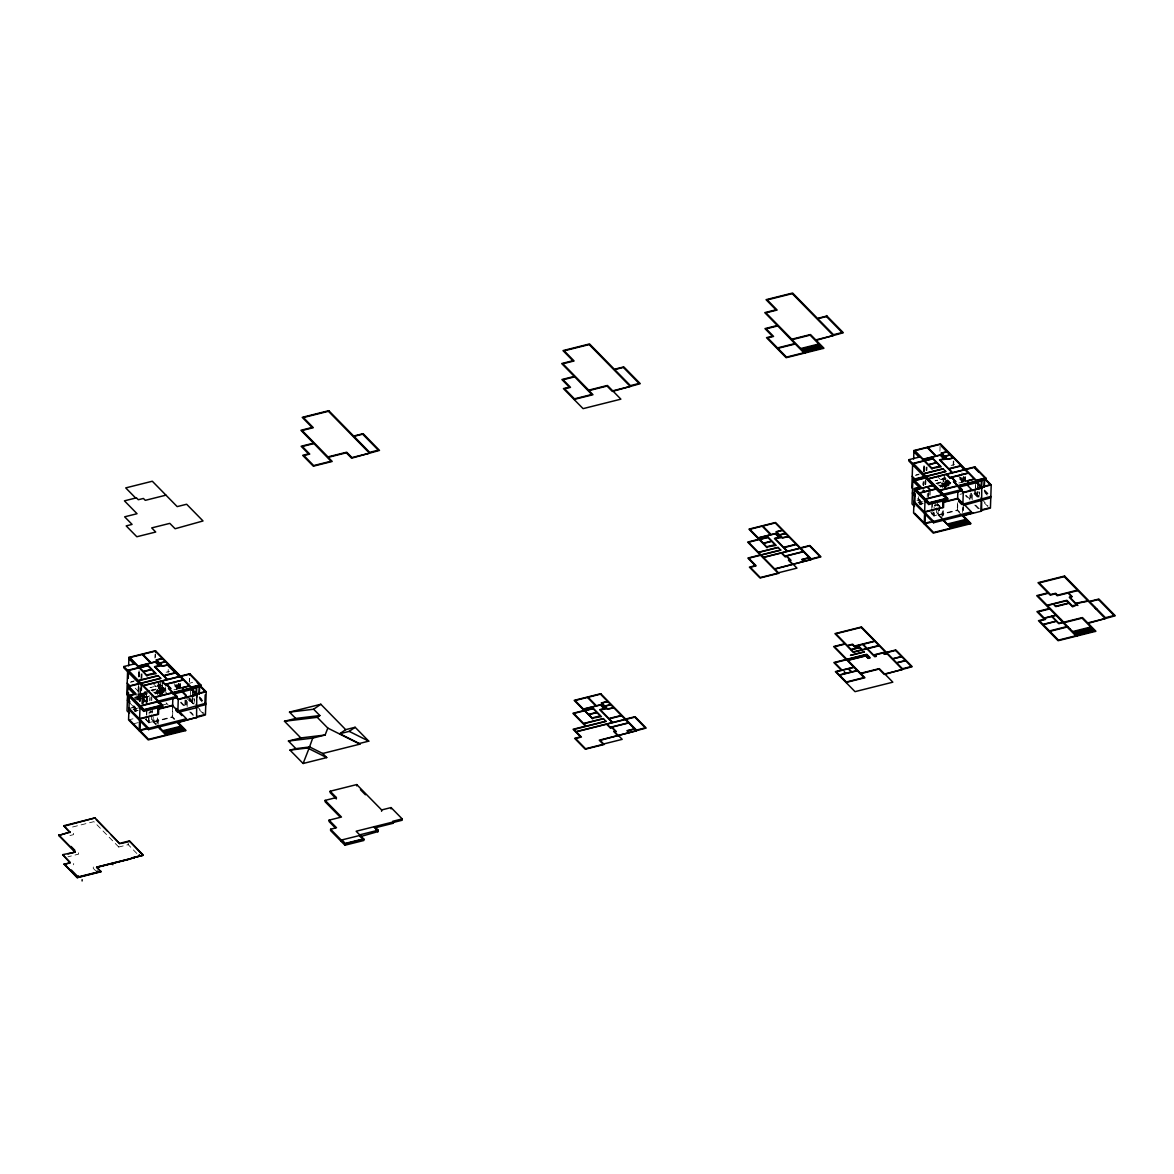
<?xml version="1.0" encoding="UTF-8"?>
<svg xmlns="http://www.w3.org/2000/svg" width="1174" height="1174" viewBox="0 0 1174 1174"><rect width="100%" height="100%" fill="white"/><g stroke="black" fill="none" stroke-linecap="round" stroke-linejoin="round"><path stroke-width="0.75" stroke-dasharray="5 3.75" d="M73.536 833.32L73.492 834.655L67.065 836.255M73.639 864.827L73.683 863.506M78.643 852.808L78.599 854.129L67.975 856.8M93.304 866.999L93.26 868.334L95.622 870.741M136.844 853.483L128.201 844.664L118.75 847.026L118.794 845.706M128.201 844.664L128.245 843.328M134.555 710.387L134.672 706.939L132.251 704.473M134.761 710.593L134.863 706.704L132.383 704.165M135.905 711.752L136.023 708.304L134.878 707.144M137.974 698.104L138.077 694.656L144.71 701.406M138.048 692.044L138.209 686.863M138.547 677.031L138.708 672.115M137.989 700.291L138.092 697.004L139.545 698.486M138.899 675.71L139.119 669.151M138.385 700.188L138.4 694.964L146.207 693.012M138.737 683.84L138.459 692.455L140.322 694.362M139.134 676.884L139.295 671.968M138.826 691.838L139.002 686.673M139.339 676.679L139.442 673.465M139.442 701.759L140.146 694.538M139.823 701.67L140.249 683.606M139.911 701.421L140.66 684.016M140.132 701.304L140.249 697.855M147.043 694.186L140.41 695.844L140.792 684.369M140.997 678.792L141.262 670.589M146.515 702.067L140.616 696.065L140.997 684.589M141.364 677.471L141.467 674.184M141.672 685.264L141.291 696.74L146.266 695.507M141.907 678.777L142.069 673.861M141.878 685.484L141.496 696.96L146.368 695.742M141.819 703.725L142.157 693.893L145.253 697.048L145.092 701.964M142.215 703.622L142.553 693.79L145.649 696.96L145.488 701.876M142.48 702.199L142.641 693.511L142.612 704.165M143.199 703.123L143.522 693.276L143.404 703.329M143.595 702.14L144.197 695.478L143.991 702.037M146.207 700.746L146.471 692.543L135.935 695.184M146.192 704.312L146.677 692.748L138.752 694.744M146.501 704.635L146.471 695.712M146.882 701.788L146.838 696.652M146.721 709.962L146.383 720.308L145.297 719.192M146.926 710.182L146.589 720.513L148.907 722.891L153.046 721.849L156.92 725.811M147.63 702.272L147.763 692.22M148.452 722.406L148.731 713.792M148.907 722.891L149.186 711.972M149.626 700.834L149.729 697.561M151.607 714.79L151.431 719.956L153.031 721.584L149.098 722.582L149.215 719.134M150.903 700.511L151.006 697.239M150.844 713.014L151.02 707.834M151.754 700.629L151.916 695.712M152.444 712.867L152.561 709.419M154.924 658.027L155.041 654.461M153.046 721.849L153.266 714.702M155.291 657.411L155.408 653.845M174.691 718.914L172.593 716.756L153.882 721.452L153.985 718.004M156.113 723.976L154.088 721.922L154.264 716.742M157.169 693.291L157.287 689.842M157.477 693.599L157.595 690.165L152.723 691.383M157.712 694.861L157.874 689.696L152.4 691.06M151.241 690.371L158.138 688.654L158.094 683.517M156.978 724.079L157.213 717.197M161.748 695.815L158.226 692.234L158.519 683.62M157.448 722.788L157.683 715.891M158.916 683.517L158.622 692.132L166.429 690.18M158.182 724.314L158.475 715.7M159.591 684.295L159.326 692.484L161.763 694.964M159.444 694.685L159.781 683.987M160.148 684.662L159.928 691.222L163.025 694.392M159.972 693.438L160.324 686.188L162.687 685.601L162.467 692.484M160.354 693.35L160.633 681.037M161.469 693.203L162.041 687.935M161.807 693.335L162.144 683.503M161.997 693.027L162.32 683.18M163.083 692.748L163.303 686.188M163.876 692.807L164.199 682.975M165.314 686.819L165.196 690.107L165.695 686.717M168.117 672.731L168.234 669.459M174.324 719.53L172.211 717.373L172.549 707.042M172.593 716.756L172.93 706.425M176.658 689.534L176.819 684.603M177.054 689.432L177.215 684.515M178.11 687.626L178.228 684.339M178.243 688.947L178.404 684.031M178.653 683.224L178.492 688.155L173.943 683.503M178.903 688.566L179.079 683.65M179.226 688.889L179.387 683.972M179.96 688.903L180.136 683.972M180.414 688.404L180.576 683.488M185.022 700.042L184.788 706.939L180.473 702.536M185.639 705.016L185.918 696.402M186.461 705.075L186.622 699.909M187.18 706.601L187.414 699.704M189.308 682.079L189.41 678.792M189.586 681.61L189.689 678.337M190.687 689.666L190.364 699.499L193.211 698.779L190.159 699.293M192.36 698.897L192.257 702.184L192.947 698.75M194.664 698.794L193.901 703.872L194.077 698.941M918.332 499.948L918.45 496.675M919.565 503.529L919.682 500.095L917.261 497.615M919.77 503.749L919.873 499.845L917.393 497.321M920.915 504.908L921.032 501.459L919.888 500.3M923.058 485.185L923.16 481.736M923.498 471.831L923.718 465.271M923.468 485.61L923.586 482.162M923.865 470.495L924.026 465.579M924.085 471.684L924.305 465.124M923.953 481.545L923.835 484.994L920.269 481.355M924.29 471.434L924.496 465.007M924.995 484.231L925.097 480.944M925.303 484.539L925.523 477.994M925.582 484.084L925.699 480.797M926.051 470.304L926.169 467.017M925.787 484.29L925.904 481.017M926.359 470.613L926.477 467.34M926.961 470.29L927.078 467.003M927.225 496.778L927.343 493.491M928.208 496.264L928.311 492.992M928.414 496.485L928.517 493.197M928.986 495.179L929.148 490.262M930.101 495.12L930.263 490.204M931.76 508.489L931.936 503.323M932.009 514.08L932.171 508.914M932.229 507.197L932.347 503.749M933.447 515.562L933.565 512.113M941.93 518.952L938.055 515.004L933.917 516.032L934.137 506.845M936.617 507.931L936.441 513.097L938.041 514.74L934.108 515.724L934.225 512.275M935.062 506.361L935.238 501.181M937.454 506.009L937.571 502.575M939.934 451.183L940.11 445.827M938.055 515.004L938.393 504.659L934.255 505.701M959.701 512.055L957.588 509.912L938.877 514.594L939.112 507.696M942.12 518.145L939.097 515.063L939.449 504.732M942.179 486.432L942.296 482.998M942.487 486.755L942.605 483.306L939.347 484.128M942.707 488.017L942.883 482.852L937.41 484.216M936.25 483.527L943.148 481.795L943.045 478.317M941.988 517.235L942.223 510.338M943.148 481.795L943.25 478.522M946.758 488.971L943.236 485.39L943.47 478.493M942.458 515.929L942.634 510.763M947.359 489.088L943.632 485.288L943.925 476.673M943.25 515.738L943.426 510.573M944.454 487.841L944.718 474.164M944.967 486.594L945.143 477.818M945.114 486.227L945.481 479.095M945.364 486.491L945.202 479.696M946.479 486.344L947.036 481.076M946.816 486.476L947.095 478.64L944.732 479.227L949.942 484.539M947.007 486.168L947.227 479.608M947.477 485.64L947.697 478.743M948.093 485.904L948.299 479.344M948.886 485.963L949.208 476.13M953.127 465.887L953.288 460.956M953.684 464.508L953.802 461.235M961.447 514.828L957.221 510.529L957.558 500.197M957.588 509.912L957.823 503.015M961.667 482.675L961.99 472.843M962.225 477.657L962.064 482.573L964.221 482.03L964.397 477.114M963.252 482.103L963.414 477.187M963.663 476.38L963.502 481.296L957.808 475.499M962.607 512.466L962.783 507.3M963.047 510.118L963.208 504.952M963.913 481.722L964.074 476.805M963.458 510.543L963.575 507.095M964.969 482.044L965.131 477.128M965.424 481.56L965.688 473.357M969.973 494.914L969.797 500.08L965.483 495.692M970.634 498.158L970.81 492.992M971.456 498.216L971.69 491.334M972.189 499.742L972.424 492.86M975.491 482.602L975.168 492.434L978.221 491.935L975.374 492.64L975.697 482.808M977.37 492.053L977.267 495.325L977.957 491.906M979.674 491.95L978.911 497.013L979.072 492.097M951.131 465.403L954.506 464.552M915.984 474.868L919.33 474.032M915.426 475.47L918.626 474.663M166.121 672.247L169.496 671.396M945.011 477.451L945.29 478.244L935.047 480.797L945.598 478.552M130.989 681.712L134.32 680.876M130.417 682.329L133.616 681.522M936.045 483.321L942.942 481.589M938.686 485.669L945.319 484.011M939.317 485.845L950.911 482.94M940.11 486.168L943.236 485.39M943.632 485.288L951.424 483.336M941.21 486.153L944.527 485.332M941.093 486.447L944.776 485.522M940.095 487.093L945.085 485.845L942.605 483.306M958.85 482.984L962.225 482.147M162.085 685.484L159.723 686.086L167.119 693.614M149.318 690.591L144.138 691.897L149.524 690.811M151.035 690.165L158.138 688.654M145.811 692.455L140.689 693.746L135.259 688.199M916.923 500.594L919.873 499.845M189.674 683.297L192.609 682.299M134.511 697.327L139.823 695.991M153.677 692.528L160.31 690.87L162.658 693.262M140.616 696.065L145.884 694.744M154.308 692.689L165.916 689.784M135.069 697.576L140.132 696.314L144.96 701.23M155.115 693.012L158.226 692.234M156.201 693.012L159.517 692.176M918.068 502.193L921.032 501.459M134.467 698.721L139.779 697.385M154.777 693.629L159.767 692.381M155.1 693.937L160.075 692.689L157.595 690.165M136.874 698.633L140.19 697.811L143.874 701.553M918.215 502.956L923.19 501.709M145.253 697.048L139.941 698.383L138.488 696.916M145.649 696.96L149.788 695.918M173.84 689.842L177.215 688.991M135.23 699.821L149.993 696.123M919.521 504.277L922.617 503.499M919.858 504.453L923.234 503.602M960.068 494.313L963.326 493.491M934.445 505.392L937.072 504.732M131.914 707.438L134.863 706.704M129.859 708.348L134.966 707.071M133.058 709.052L136.023 708.304M134.115 709.052L139.442 707.717M133.205 709.8L136.536 708.979M134.511 711.121L137.607 710.343M134.849 711.297L138.224 710.461M163.142 704.87L166.781 703.96M149.436 712.236L152.062 711.576M149.259 712.545L152.018 711.855M939.097 515.063L957.221 510.529M128.568 719.897L133 718.796M133.381 723.815L138.341 722.582M154.088 721.922L172.211 717.373M72.597 826.995L93.876 821.668L118.75 847.026M984.516 489.969L989.565 495.105M984.238 490.424L988.787 495.061M984.472 491.348L986.996 493.931M984.751 492.64L987.158 495.105M959.98 476.952L963.722 480.768M975.374 492.64L979.512 496.866M974.038 491.407L980.349 497.835M981.611 499.111L987.906 505.554M974.919 492.948L978.911 497.013M974.772 493.139L979.586 498.055M984.414 502.971L988.024 506.669M959.936 478.346L962.431 480.885M974.89 493.594L978.5 497.277M959.598 479.007L962.108 481.56M973.95 493.638L977.34 497.101M966.026 495.252L970.59 499.889M975.741 505.158L979.365 508.841M974.743 505.128L979.263 509.736M945.334 479.344L951.175 485.302M938.305 477.363L940.374 479.476M942.883 482.852L945.334 485.346M938.393 504.659L940.33 506.64M937.234 512.906L938.877 514.594M917.349 498.701L919.829 501.239M930.689 512.246L934.108 515.724M931.598 513.669L933.917 516.032M199.507 696.813L202.031 699.396M199.228 697.283L202.632 700.761M199.463 698.207L201.987 700.775M199.741 699.499L202.163 701.949M176.232 685.088L178.712 687.626M189.029 698.251L195.339 704.679M196.601 705.97L204.159 713.689M188.75 698.603L193.901 703.872M189.762 699.998L194.576 704.914M199.404 709.83L203.014 713.513M174.926 685.19L177.421 687.744M189.88 700.438L193.49 704.121M174.588 685.851L177.098 688.404M186.681 698.178L192.345 703.945M181.031 702.096L184.435 705.574M190.746 712.002L193.152 714.467M189.733 711.972L194.253 716.595M160.677 684.985L159.62 684.398L160.28 685.088L150.052 687.656L160.603 685.411L168.352 693.32M160.985 685.308L165.593 690.004M160.324 686.188L165.138 691.09M153.222 683.635L155.76 686.218M157.874 689.696L160.339 692.205M166.136 702.8L167.999 704.708M137.96 693.335L140.41 695.844M152.224 719.75L153.882 721.452M129.859 703.021L134.819 708.083M145.679 719.09L149.098 722.582M947.491 479.99L950.602 483.145L947.491 479.99"/><path stroke-width="1.5" d="M58.7 835.462L69.941 832.087L58.7 835.462L75.048 852.133L67.945 853.909M75.048 852.133L62.648 854.672L70.088 862.831L64.174 864.313L70.088 862.831M69.926 832.645L63.734 825.748L95.05 817.911L119.909 843.842L111.207 834.963M96.928 867.102L134.144 857.783L96.928 867.102L100.949 871.783L77.308 877.712L64.188 863.741M97.339 871.108L97.295 872.443L78.394 877.183L78.438 875.848M82.107 880.97L82.151 879.649M95.05 817.911L63.719 826.32M96.708 872.59L96.752 871.269M112.807 864.754L112.851 863.418M135.127 663.721L123.901 666.524L123.857 667.859L138.943 683.239M126.821 694.847L127.584 671.66M123.901 666.524L140.249 683.195L127.849 686.306L127.027 710.828L129.507 713.352M128.274 678.381L128.465 671.205M128.641 665.849L128.935 657.381L155.511 650.734L180.385 676.092L180.341 677.427L168.337 666.172M128.318 699.278L128.538 692.719M127.849 686.306L135.289 693.893L129.375 695.375L128.568 719.897L148.218 739.943L186.035 730.477L178.272 722.553M142.964 855.347L133.513 857.71L142.964 855.347L129.389 840.907L119.924 843.27M172.989 694.186L192.081 689.402L192.125 688.067L154.909 697.385L162.658 705.31L162.614 706.631L143.712 711.371L143.756 710.035L129.375 695.375M139.354 854.672L139.31 856.007L131.444 857.974M195.398 717.74L148.555 729.612L148.614 728.218L128.949 708.186M155.467 652.054L155.511 650.734M157.727 714.511L157.947 707.951M158.299 702.977L158.446 701.01L176.966 696.373L176.922 697.694L158.402 702.331L162.614 706.631M158.739 707.746L158.519 714.306L139.603 719.046L140.029 706.249L158.945 701.509L158.901 702.83M205.817 703.241L177.876 711.033L172.607 705.647L172.871 697.459M173.37 694.083L173.414 692.748L176.966 696.373M174.412 695.14L174.456 693.819M176.335 697.84L176.379 696.52L172.827 692.909M177.876 711.033L178.257 699.557L176.526 697.796M181.941 715.612L178.624 712.222L178.668 710.842L186.417 718.752L186.373 720.132M189.806 675.05L189.85 673.729L180.385 676.092M191.465 688.756L191.509 687.436L200.959 685.073L200.915 686.394L191.465 688.756L196.425 693.819L205.289 691.603L200.328 686.541M192.419 697.253L193.226 690.561M193.226 692.014L193.387 687.098M193.431 692.22L193.593 687.304M194.18 695.668L194.884 692.249M196.263 694.509L196.484 687.949M176.056 696.564L178.536 699.102L196.454 694.612L196.542 686.306M196.63 697.415L196.748 694.142L206.198 691.779L205.421 714.966L177.494 722.758L185.243 730.668M196.586 717.974L196.748 694.142M199.125 693.79L199.404 685.587M199.331 693.995L199.609 685.807M204.907 703.079L205.186 694.891M381.579 811.263L381.623 809.943L356.749 784.57L330.173 791.232L330.129 792.567L336.322 798.892L336.366 797.557L325.139 800.375L325.095 801.71L340.181 817.089M325.139 800.375L341.487 817.045L329.087 820.156L329.043 821.477L335.236 827.802M329.087 820.156L336.527 827.743L330.613 829.226L330.569 830.546L344.951 845.221L363.867 840.481L363.911 839.146L356.148 831.236L393.363 821.917L393.319 823.238L374.609 827.934M344.951 845.221L344.995 843.886L330.613 829.226M356.705 785.905L356.749 784.57M377.573 831.691L377.617 830.356L374.066 826.745M359.596 835.506L363.001 838.984L345.273 843.416L341.869 839.938L341.223 841.42L341.267 840.085L360.183 835.36L360.139 836.68L378.16 831.544L378.204 830.209L374.653 826.599M391.045 808.901L391.089 807.58L381.623 809.943M392.703 822.607L392.747 821.286L402.198 818.909L402.154 820.244L392.703 822.607L393.319 823.238M920.137 456.862L908.911 459.68L908.867 461L925.215 477.671L912.8 480.782L920.255 488.369L914.341 489.852L928.722 504.512L947.623 499.786L947.667 498.451L939.919 490.541L977.135 481.223L977.091 482.543L958.586 487.181M911.831 488.002L912.594 464.801M925.215 477.671L925.259 476.351L912.844 479.447L912.037 503.969L914.517 506.508M913.651 459.005L913.93 450.537L940.521 443.875L965.395 469.248L965.351 470.569L960.361 465.491M920.255 488.369L920.299 487.049L914.385 488.531L913.577 513.053L933.227 533.099L971.045 523.619L963.282 515.709M914.869 501.503L915.133 493.3M928.722 504.512L928.766 503.191L914.385 488.531M990.768 497.776L963.619 505.378L963.678 503.984L971.426 511.893L971.382 513.287L933.565 522.753L933.609 521.373L913.959 501.327M939.919 490.541L939.875 491.862L942.238 494.283M942.737 507.652L942.957 501.093M943.309 496.132L943.456 494.151L961.976 489.514L961.932 490.849L943.412 495.487L947.623 499.786M943.793 499.258L943.529 507.462L924.613 512.187L925.039 499.39L943.955 494.65L943.911 495.986M990.827 496.397L962.885 504.189L957.602 498.803L957.881 490.615M959.422 488.296L959.466 486.961M961.33 490.996L961.374 489.661L957.837 486.051M962.885 504.189L963.267 492.713L961.535 490.937M965.395 469.248L974.846 466.87L974.802 468.206L978.514 471.977M985.338 479.696L990.298 484.759L981.435 486.975L976.475 481.912L976.519 480.577L985.969 478.214L985.925 479.55L991.208 484.921L990.43 508.122L980.98 510.485L981.361 498.759M977.472 488.766L978.236 483.703M978.294 483.527L978.397 480.239M978.5 483.732L978.602 480.459M979.189 488.824L979.894 485.39M981.273 487.65L981.552 479.462M981.479 487.87L981.758 479.667M970.252 523.824L962.489 515.9L981.596 511.116L981.743 487.298L991.208 484.921M984.135 486.931L984.355 480.386M984.34 487.151L984.619 478.948M309.32 746.781L322.703 753.473L326.739 757.582L303.112 763.496L289.978 750.113L308.175 747.926L309.525 746.987L312.695 738.123L325.11 735.012L327.81 728.1L317.259 717.329L284.49 721.262L300.837 737.932L325.11 735.012M303.112 763.496L308.909 748.674L308.175 747.926M313.634 709.228L319.842 715.553L295.716 718.444L289.508 712.119L313.634 709.228L320.825 704.268L345.699 729.641L355.15 727.278L368.753 741.146L359.303 743.509L339.756 733.735L345.699 729.641M317.259 717.329L319.842 715.553M339.756 733.735L349.206 731.373L355.15 727.278M826.951 316.026L817.5 318.389L792.626 293.03L766.035 299.678L775.97 309.819L764.744 312.622L777.349 325.492L764.949 328.603L772.389 336.19L766.49 337.672L786.14 357.718L823.957 348.238L816.194 340.328L843.343 332.741L826.481 315.557M165.96 495.164L145.282 500.344L143.419 498.451L138.297 499.728L136.433 497.835L124.429 500.843L137.05 513.713L124.635 516.824L132.09 524.411L126.176 525.893L136.83 536.753L155.731 532.027L151.695 527.904L169.819 523.369L175.102 528.74L203.029 520.962L186.637 504.248L177.186 506.61L152.312 481.237L125.721 487.9L135.656 498.025M574.071 399.453L592.987 394.728L588.952 390.604L607.075 386.07L612.344 391.456L640.285 383.663L623.849 366.904L614.384 369.267L589.553 343.938L562.977 350.6L572.897 360.726L561.671 363.544L574.291 376.414L561.891 379.525L569.331 387.112L563.417 388.594L583.082 408.64L620.885 399.16L613.136 391.25M800.697 348.546L818.821 344.011M801.328 349.177L819.437 344.642M801.945 349.823L820.068 345.273M802.561 350.454L820.685 345.904M803.177 351.085L821.301 346.55M803.808 351.716L821.917 347.181M804.425 352.347L822.548 347.812M947.33 451.564L941.02 453.149L942.267 454.411L936.162 455.938L927.842 447.455M947.535 451.77L941.621 453.252L944.527 456.216L950.426 454.734M912.638 463.481L923.865 460.663L913.93 450.537M950.632 454.94L944.732 456.422L947.623 459.372L953.537 457.889M953.743 458.109L940.095 459.944L948.68 468.705L961.08 465.594M162.32 658.423L156.025 659.993L157.257 661.256L151.153 662.796L142.832 654.3M162.526 658.629L156.612 660.111L159.517 663.061L165.417 661.578M127.628 670.325L138.855 667.507L128.935 657.381M165.637 661.798L159.723 663.266L162.614 666.23L168.528 664.748M943.265 468.94L923.571 473.87L928.267 478.684M961.389 465.917L948.988 469.013L952.51 472.608L964.911 469.497L940.242 444.344L914.839 450.699L923.16 459.195L935.575 456.084L927.24 447.602M168.733 664.954L155.085 666.803L163.67 675.549L176.071 672.453L155.232 651.188L129.83 657.557L138.15 666.054L150.565 662.943L142.23 654.446M925.934 476.306L945.642 471.361M927.68 478.816L952.114 472.711L939.494 459.841L943.823 458.755L940.301 455.16L931.833 457.288L941.196 466.826L931.907 468.367L932.141 469.101L924.173 460.986L913.533 463.642L923.366 473.665L943.06 468.734L945.848 471.581L913.754 479.623L921.194 487.21L915.294 488.692L925.317 498.921L943.045 494.489L908.911 459.68M146.897 674.962L154.968 672.937L151.71 669.62L143.639 671.631L147.132 675.945L139.163 667.83L128.538 670.501L138.356 680.509L158.05 675.578L160.853 678.425L141.144 683.371L143.257 685.528L167.104 679.555L154.484 666.685L158.813 665.599L155.306 662.019L146.823 664.132L156.186 673.685L146.911 675.226M158.255 675.798L138.561 680.729L140.924 683.151L160.633 678.22M915.25 490.028L927.166 487.034L930.263 490.204L924.951 491.539L923.102 490.16L924.554 491.627L918.347 493.183M918.552 493.403L936.925 488.868M782.324 530.178L776.014 531.749L777.261 533.025L771.157 534.552L762.821 526.055M782.53 530.384L776.616 531.866L779.507 534.816L785.421 533.334M976.475 481.912L985.925 479.55M938.965 491.701L926.007 477.73M785.626 533.554L779.727 535.036L782.618 537.986L788.532 536.503M924.995 500.726L925.626 499.243L929.045 502.721L946.772 498.29L943.353 494.797M970.135 489.749L970.927 489.543M963.267 492.713L982.374 487.929M788.737 536.709L775.089 538.558L783.674 547.304L796.075 544.208M928.766 503.191L947.667 498.451M942.575 502.178L957.896 498.334L963.164 503.719M766.901 546.717L774.972 544.692L771.714 541.375L763.628 543.401L767.136 547.715L759.167 539.585L748.528 542.256L758.36 552.279L778.054 547.333L780.842 550.18L748.748 558.222L756.188 565.824L750.274 567.306L760.312 577.535L778.039 573.088L747.633 542.08L758.859 539.277L748.924 529.151L775.515 522.489L800.389 547.847L809.84 545.484L820.964 556.828L774.899 569.155L778.934 573.264L760.033 578.004L749.379 567.13L755.293 565.648L747.838 558.061L760.253 554.95M942.781 502.516L957.602 498.803M766.901 546.981L776.19 545.44L766.827 535.887L775.295 533.774L778.817 537.354L774.488 538.44L787.094 551.31L762.674 557.43M139.985 707.57L140.631 706.088L144.035 709.58L161.763 705.134L158.343 701.656M778.259 547.554L758.565 552.484L763.261 557.283M185.125 696.593L185.918 696.402M924.892 511.732L940.668 507.77M178.257 699.557L197.364 694.773M796.383 544.516L783.983 547.627L787.49 551.208L799.905 548.111L775.236 522.944L749.834 529.313L758.155 537.809L770.555 534.698L762.234 526.201M760.928 554.906L780.637 549.975M143.756 710.035L162.658 705.31M157.58 709.023L172.886 705.192M157.771 709.375L172.607 705.647M139.897 718.576L157.419 714.188M924.598 523.296L929.808 521.99M933.609 521.373L971.426 511.893M931.951 521.975L924.231 523.912L924.569 513.581L925.361 513.376L925.009 523.721L933.594 532.468L950.925 528.139L942.34 519.378M982.3 509.633L989.227 507.902M942.766 519.803L952.129 528.359M196.307 706.997L205.773 704.635M962.871 515.283L973.393 512.656M178.624 712.222L196.938 707.629M944.615 521.696L945.408 521.505M947.785 523.927L965.909 519.392M948.416 524.558L966.525 520.023M949.032 525.189L967.156 520.654M949.649 525.82L967.772 521.285M950.265 526.451L968.389 521.916M146.53 728.408L139.589 730.155L133.381 723.815M950.896 527.097L969.005 522.547M186.417 718.752L139.222 730.771L139.559 720.425L140.352 720.234L140.014 730.566L148.599 739.327L165.93 734.983L157.345 726.222M197.291 716.478L204.217 714.746M951.512 527.728L969.636 523.178M157.756 726.647L158.534 726.457M778.45 572.765L796.955 568.128L793.419 564.518M159.62 728.555L160.398 728.35M162.775 730.771L180.899 726.236M163.406 731.417L181.515 726.867M164.022 732.048L182.146 727.498M164.639 732.679L182.762 728.129M165.27 733.31L183.379 728.775M165.886 733.941L184.01 729.406M166.503 734.572L184.626 730.037M289.508 712.119L320.825 704.268M284.49 721.262L295.716 718.444M309.525 746.987L295.877 748.63L288.422 741.029L300.837 737.932M289.978 750.113L295.877 748.63M322.703 753.473L359.919 744.14L359.303 743.509M607.56 701.392L601.249 702.962L602.497 704.224L596.392 705.765L588.071 697.268M607.765 701.597L601.851 703.079L604.757 706.029L610.656 704.547M610.862 704.767L604.962 706.249L607.853 709.199L613.767 707.717M613.973 707.922L600.325 709.771L608.91 718.517L621.31 715.421M851.238 649.501L855.963 648.327L852.339 644.629L847.613 645.817L853.322 651.878L866.706 648.518L862.67 644.409M851.253 649.765L859.72 647.637L861.789 649.75M603.495 718.767L583.801 723.698L586.164 726.119L605.872 721.188M1055.485 606.298L1068.78 602.966L1066.608 600.75L1047.413 605.564L1063.747 622.235L1082.457 617.553L1087.74 622.924L1105.262 618.537L1088.195 601.132L1076.015 603.597L1077.879 605.49L1076.866 604.962L1072.566 606.826L1069.088 603.289L1055.793 606.62L1053.313 604.082M621.618 715.729L609.218 718.84L612.725 722.421L625.14 719.324L600.472 694.157L575.069 700.526L583.39 709.023L595.805 705.912L587.47 697.415M847.716 660.17L865.942 655.606L868.364 658.086L869.45 657.822L866.353 654.652L847.041 659.495L860.601 673.304M847.921 660.39L865.752 655.928L868.173 658.394L870.242 657.88L866.735 654.3L846.836 659.274L834.523 646.727L845.163 644.056L853.234 652.289L867.014 648.84L874.777 656.75L876.347 656.354L875.012 654.975L883.083 652.964L884.433 654.329L886.986 653.683L902.498 669.518L884.58 674.008L879.311 668.622L859.999 673.45M121.48 843.446L129.36 841.479M1094.667 607.721L1095.445 607.53M1096.208 609.306L1097 609.101M1059.755 619.168L1060.548 618.962M857.959 670.618L839.586 675.153L846.307 682.006L864.035 677.574L857.314 670.721M1061.311 620.738L1062.103 620.547M96.517 867.513L130.49 859.001M846.028 682.476L864.944 677.736L860.909 673.627L879.018 669.092L884.301 674.463L912.242 666.685L895.85 649.956L886.385 652.333L861.511 626.96L834.919 633.622L844.854 643.748L833.628 646.551L846.249 659.421L833.834 662.532L841.288 670.134L835.374 671.616L855.024 691.647L892.842 682.182L885.093 674.272M1067.621 627.444L1068.413 627.239M603.685 743.978L622.205 739.341L618.654 735.731M77.323 877.139L100.964 871.225M1069.485 629.337L1070.277 629.132M1072.654 631.568L1090.778 627.019M1073.271 632.199L1091.394 627.664M1073.902 632.83L1092.011 628.295M1074.518 633.461L1092.642 628.926M1075.135 634.092L1093.258 629.558M1075.766 634.723L1093.874 630.189M1076.382 635.369L1094.506 630.82M359.684 834.846L378.204 830.209M344.995 843.886L363.911 839.146M288.422 741.029L312.695 738.123M349.206 731.373L368.753 741.146M327.81 728.1L359.919 744.14M308.909 748.674L326.739 757.582M974.846 466.87L985.969 478.214M941.724 446.472L952.892 457.86M976.504 482.69L981.464 487.753L963.546 492.244L958.38 487.225L958.424 485.904L961.976 489.514M966.745 484.598L972.586 490.556M823.165 348.443L810.133 335.148L792.01 339.697L805.041 352.978M1095.122 631.451L1082.09 618.17L1063.967 622.704L1076.998 636M913.886 451.858L918.86 456.921M958.615 501.269L961.785 504.497M936.28 488.956L941.988 494.782M912.213 476.277L915.999 480.137M912.844 479.447L920.299 487.049M912.418 492.258L914.913 494.782M912.374 493.638L914.854 496.176M913.915 502.721L933.565 522.753M914.781 513.273L918.185 516.751M918.391 516.971L923.366 522.034M863.066 644.306L867.102 648.415L878.915 645.465L874.879 641.342L858.15 645.539L862.186 649.648M391.089 807.58L402.198 818.909M360.447 789.706L365.422 794.783M375.651 828.991L378.16 831.544M330.173 791.232L336.366 797.557M189.85 673.729L200.959 685.073M197.217 682.608L206.198 691.779M191.494 689.549L196.454 694.612M182.66 691.633L186.226 695.272M181.735 691.457L187.576 697.415M128.891 658.717L133.851 663.78M176.041 708.421L178.155 710.563M175.718 710.27L177.832 712.427M127.203 683.121L129.727 685.704M127.805 687.626L133.997 693.966M129.331 696.71L143.712 711.371M158.123 726.031L167.119 735.203M127.423 699.102L129.903 701.641M127.364 700.496L129.859 703.021M128.905 709.566L148.555 729.612M129.771 720.132L133.176 723.61M129.389 840.907L142.979 854.775M96.283 819.745L107.48 831.163M63.734 825.748L69.941 832.087M96.914 867.674L100.949 871.783M71.056 846.439L74.828 850.284M58.715 834.89L75.063 851.561M62.648 854.672L70.102 862.259M71.291 869.934L78.394 877.183M64.174 864.313L77.308 877.712M589.187 344.569L564.166 350.835L574.101 360.961L562.874 363.764L588.732 390.135L607.442 385.454L612.725 390.825L630.247 386.437L589.187 344.569M792.245 293.647L767.238 299.913L777.159 310.039L765.932 312.842L791.79 339.213L810.5 334.531L815.783 339.917L833.305 335.515L792.245 293.647M328.793 410.68L302.202 417.342L312.137 427.468L300.911 430.286L313.531 443.156L301.116 446.252L308.571 453.854L302.657 455.336L313.311 466.195L332.227 461.455L328.192 457.346L346.315 452.812L351.584 458.183L379.525 450.405L363.133 433.676L353.668 436.053L328.793 410.68M328.427 411.296L303.406 417.562L313.341 427.688L302.114 430.506L327.972 456.877L346.682 452.195L351.951 457.567L369.487 453.179L328.427 411.296M574.702 376.839L563.08 379.745L570.535 387.347L564.621 388.814L574.453 398.837L591.784 394.493L574.702 376.839M777.775 325.917L766.152 328.823L773.593 336.424L767.693 337.907L777.511 347.915L794.842 343.586L777.775 325.917M313.942 443.567L302.32 446.487L309.775 454.074L303.861 455.556L313.693 465.579L331.024 461.235L313.942 443.567M623.365 367.418L614.706 369.59L630.409 385.615L639.082 383.443L623.365 367.418M826.467 316.54L817.808 318.712L833.481 334.693L842.14 332.521L826.467 316.54M362.649 434.189L353.99 436.361L369.649 452.342L378.322 450.17L362.649 434.189M795.253 343.997L777.922 348.34L786.507 357.101L803.838 352.758L795.253 343.997M931.437 457.39L923.366 459.401L924.613 460.678L932.684 458.652L931.437 457.39M942.473 454.617L940.697 455.072L944.219 458.652L945.995 458.212L942.473 454.617M932.89 458.858L924.819 460.883L928.443 464.581L936.514 462.556L932.89 458.858M936.72 462.761L928.649 464.787L931.907 468.103L939.978 466.093L936.72 462.761M146.442 664.235L138.356 666.26L139.603 667.522L147.675 665.497L146.442 664.235M157.463 661.476L155.687 661.916L159.209 665.497L160.985 665.056L157.463 661.476M147.88 665.717L139.809 667.742L143.433 671.425L151.505 669.4L147.88 665.717M925.523 477.994L913.71 480.944L920.944 488.325L932.758 485.376L925.523 477.994M946.391 474.399L928.473 478.889L939.611 490.218L957.514 485.743L953.435 481.575L955.005 481.179L951.791 477.906L950.221 478.302L946.391 474.399M965.116 469.703L946.787 474.296L949.942 477.524L968.271 472.931L965.116 469.703M974.567 467.34L965.703 469.556L976.21 480.269L985.074 478.053L974.567 467.34M951.336 477.436L950.148 477.73L951.336 477.436M968.477 473.137L951.732 477.334L956.076 481.766L954.491 482.162L957.911 485.64L968.741 482.925L966.73 480.87L974.215 478.992L968.477 473.137M176.394 672.761L163.978 675.872L167.5 679.452L179.901 676.356L176.394 672.761M140.557 683.517L128.744 686.467L136.184 694.069L130.285 695.551L140.308 705.779L158.035 701.333L140.557 683.517M932.963 485.581L927.548 486.946L930.659 490.101L936.074 488.751L932.963 485.581M955.21 481.384L954.036 481.678L955.21 481.384M161.381 681.243L143.463 685.733L154.601 697.077L172.505 692.587L168.425 688.419L169.995 688.023L161.381 681.243M180.106 676.562L161.777 681.155L164.932 684.369L183.261 679.775L180.106 676.562M189.557 674.199L180.708 676.415L191.201 687.113L200.064 684.897L189.557 674.199M974.42 479.197L967.317 480.988L969.137 482.822L976.24 481.047L974.42 479.197M166.326 684.281L165.138 684.574L166.326 684.281M183.467 679.981L166.723 684.178L171.066 688.61L169.482 689.006L172.901 692.484L183.731 689.784L181.721 687.715L189.219 685.836L183.467 679.981M766.431 535.99L758.36 538.015L759.607 539.277L767.679 537.252L766.431 535.99M777.467 533.231L775.691 533.671L779.213 537.266L780.974 536.812L777.467 533.231M767.884 537.472L759.813 539.497L763.423 543.18L771.509 541.155L767.884 537.472M170.201 688.243L169.027 688.536L170.201 688.243M189.425 686.056L182.322 687.832L184.127 689.681L191.23 687.905L189.425 686.056M781.385 553.013L763.467 557.489L774.591 568.832L792.509 564.342L788.414 560.174L789.999 559.778L786.785 556.52L785.215 556.916L781.385 553.013M800.11 548.317L781.781 552.91L784.936 556.124L803.265 551.531L800.11 548.317M809.561 545.954L800.697 548.17L811.205 558.868L820.068 556.652L809.561 545.954M786.331 556.036L785.142 556.329L786.331 556.036M803.471 551.751L786.712 555.948L791.056 560.365L789.486 560.761L792.905 564.254L803.735 561.539L801.71 559.47L809.209 557.606L803.471 551.751M790.205 559.998L789.016 560.292L790.205 559.998M809.414 557.811L802.312 559.587L804.131 561.436L811.234 559.66L809.414 557.811M1064.583 576.038L1037.992 582.7L1047.912 592.826L1036.686 595.644L1049.307 608.514L1036.906 611.61L1044.346 619.212L1038.447 620.694L1058.097 640.725L1095.914 631.26L1088.151 623.35L1115.3 615.763L1098.908 599.034L1089.457 601.411L1064.583 576.038M861.232 627.43L835.829 633.784L847.305 645.495L852.632 644.159L854.481 646.067L874.571 641.033L861.232 627.43M1064.202 576.654L1039.195 582.92L1050.569 594.528L1055.69 593.252L1057.554 595.145L1077.438 590.155L1064.202 576.654M600.75 693.702L574.159 700.35L584.094 710.49L572.868 713.293L585.488 726.163L573.073 729.274L580.528 736.861L574.614 738.343L585.268 749.217L604.184 744.477L600.149 740.368L646.199 728.041L635.075 716.698L625.625 719.06L600.75 693.702M591.667 707.203L583.595 709.228L584.843 710.49L592.914 708.465L591.667 707.203M600.53 704.987L592.063 707.1L601.426 716.654L592.342 718.136L592.562 718.87L584.608 710.754L573.763 713.469L583.595 723.477L603.289 718.547L606.077 721.394L573.983 729.436L576.096 731.607L612.344 722.524L599.723 709.654L604.052 708.568L600.53 704.987M602.702 704.444L600.927 704.884L604.449 708.48L606.224 708.025L602.702 704.444M1048.338 593.252L1037.889 595.864L1047.105 605.256L1066.887 600.296L1072.317 605.828L1076.661 604.742L1069.265 597.199L1071.627 596.612L1068.105 593.017L1057.172 595.761L1055.309 593.868L1050.187 595.145L1048.338 593.252M593.119 708.685L585.048 710.71L588.673 714.394L596.744 712.369L593.119 708.685M855.391 646.228L857.152 648.019L855.391 646.228M857.754 645.641L855.787 646.14L857.534 647.931L859.515 647.432L857.754 645.641M1077.849 590.581L1068.501 592.929L1072.229 596.73L1069.866 597.317L1075.707 603.275L1087.887 600.809L1077.849 590.581M596.95 712.589L588.878 714.614L592.136 717.93L600.207 715.905L596.95 712.589M879.223 645.773L867.41 648.738L873.515 654.96L885.328 651.996L879.223 645.773M864.357 651.864L850.563 655.327L864.357 651.864M846.557 659.744L834.743 662.708L841.978 670.09L853.791 667.126L846.557 659.744M1049.717 608.924L1038.11 611.845L1044.2 618.067L1055.822 615.147L1049.717 608.924M874.615 655.077L873.823 655.283L875.745 656.237L874.615 655.077M885.636 652.318L883.479 652.861L884.609 654.021L886.781 653.478L885.636 652.318M895.557 650.425L886.693 652.641L892.651 658.702L901.515 656.486L895.557 650.425M1098.424 599.547L1089.765 601.719L1105.438 617.7L1114.097 615.528L1098.424 599.547M606.62 724.226L576.302 731.813L581.423 737.037L575.524 738.519L585.547 748.748L603.275 744.301L599.239 740.192L617.744 735.555L613.664 731.387L615.235 730.991L612.021 727.733L610.451 728.129L606.62 724.226M625.346 719.53L607.017 724.123L610.172 727.337L628.501 722.744L625.346 719.53M634.796 717.167L625.933 719.383L636.44 730.081L645.304 727.865L634.796 717.167M1051.699 616.453L1044.42 618.272L1045.55 619.432L1039.636 620.914L1043.055 624.392L1056.248 621.09L1051.699 616.453M1056.028 615.367L1052.095 616.35L1058.977 623.365L1062.91 622.381L1056.028 615.367M611.566 727.249L610.377 727.542L611.566 727.249M628.706 722.964L611.962 727.161L616.306 731.578L614.721 731.974L618.14 735.467L628.971 732.752L626.96 730.683L634.444 728.805L628.706 722.964M848.2 668.798L836.284 671.777L839.381 674.947L845.588 673.392L844.135 671.91L845.984 673.289L851.297 671.954L848.2 668.798M854.012 667.346L848.582 668.696L851.693 671.866L857.108 670.501L854.012 667.346M901.72 656.706L892.856 658.922L896.584 662.723L905.433 660.492L901.72 656.706M615.44 731.211L614.266 731.505L615.44 731.211M1056.453 621.295L1043.26 624.612L1049.468 630.937L1066.799 626.593L1062.925 622.631L1058.787 623.673L1056.453 621.295M905.653 660.713L896.789 662.928L902.468 668.725L911.332 666.509L905.653 660.713M634.65 729.025L627.547 730.8L629.367 732.649L636.469 730.874L634.65 729.025M1067.21 627.019L1049.879 631.363L1058.464 640.109L1075.795 635.765L1067.21 627.019"/></g></svg>
